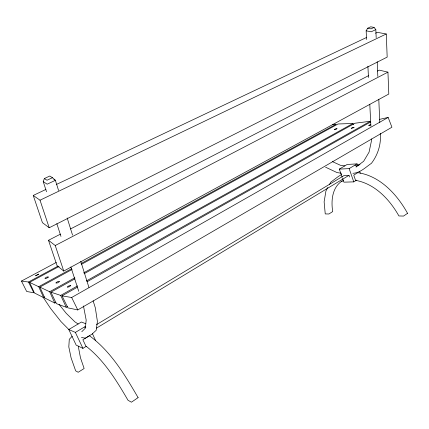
<?xml version="1.0" encoding="UTF-8"?>
<svg xmlns="http://www.w3.org/2000/svg" width="429" height="429" viewBox="0 0 429 429"><rect width="100%" height="100%" fill="white"/><g stroke="black" fill="none" stroke-linecap="round" stroke-linejoin="round"><path stroke-width="0.64" d="M78.759 346.117L78.587 347.967L80.475 357.813L84.143 368.506L78.185 372.27L75.665 370.854L71.069 357.786L68.806 346.873L69.289 339.301L72.228 336.25M46.525 191.779L43.222 181.574L44.385 178.534L49.802 176.013L52.429 177.697L55.389 180.319L58.58 190.519M327.879 187.403L325.954 190.884L324.126 201.823L325.241 213.921L328.893 213.991L332.716 211.577C330.936 200.826 332.121 187.049 342.353 180.872M329.483 184.502L330.764 182.186L338.363 176.464L341.79 174.405M366.575 39.489L366.146 30.813L367.685 28.223L370.736 26.802L374.088 27.424L375.831 29.612L376.174 37.645M81.778 331.74L85.333 328.185L86.181 320.088L83.457 305.92M85.768 323.734L81.43 322.018L68.785 329.52L76.19 345.147L82.915 348.353L86.229 346.316M342.594 178.432L343.902 182.159L353.769 181.88L356.563 180.164M96.493 328.121L348.97 175.359L349.549 177.016M96.504 324.635L344.047 175.558L348.97 175.359M356.96 166.404L355.941 167.015L363.653 161.277L369.058 152.161L371.584 140.256L371.519 138.921M357.979 165.792L358.998 165.176M68.785 329.52L75.386 332.405L85.446 326.383M342.154 177.188L339.318 169.112L349.147 168.608L357.051 163.883L357.48 165.138M339.318 169.112L347.163 164.463L357.051 163.883M77.188 287.312L62.017 295.86L67.943 307.861L77.772 309.936L391.929 127.22L388.148 117.428L379.338 119.423M74.946 278.823L50.928 292.17L56.371 303.646L66.254 307.266L67.417 306.596M62.017 295.86L71.664 297.501L388.148 117.428M72.142 269.433L39.854 287.092L44.847 298.048L54.756 303.035L55.92 302.375M87.108 281.724L370.661 121.975M50.928 292.17L60.671 295.409L77.611 285.88M86.374 280.952L370.307 121.262L370.704 122.458M59.03 266.468L29.547 282.362L34.417 292.964L43.651 297.613L44.82 296.965M39.854 287.092L49.657 291.747L74.834 277.783M83.617 272.908L352.954 123.488L353.308 124.726M84.32 273.616L354.976 123.225L370.307 121.262M29.547 282.362L38.674 286.706L71.595 268.726M81.001 263.588L336.143 124.228L332.293 124.356M81.531 264.291L338.052 123.981L352.954 123.488M60.409 234.154L48.488 240.288L57.03 265.572L63.755 271.069L388.797 94.026L387.939 72.147L379.284 70.147L377.493 71.064M28.47 282.014L33.859 292.766L26.689 291.495L21.45 281.07L28.47 282.014L57.947 266.146M21.45 281.07L56.285 262.441M48.488 240.288L55.239 245.527L387.939 72.147M70.538 228.941L368.554 75.665M45.941 189.425L33.242 195.447L42.444 222.694L49.212 227.751L387.178 57.116L386.266 33.977L377.386 32.347L375.568 33.205M33.242 195.447L40.02 200.198L386.266 33.977M56.22 184.556L366.495 37.505M375.831 29.612L371.214 31.784L366.146 30.813M52.429 177.697L46.992 180.239L44.385 178.534M374.088 27.424L371.037 28.85L367.685 28.223M370.313 124.603L368.688 125.525L370.795 124.887M355.024 165.712L360.022 164.564M352.89 173.327C360.339 172.903 365.61 167.219 371.455 163.299C377.901 154.799 381.349 144.042 380.244 133.371M341.044 181.322L343.64 180.786M344.895 165.905L340.417 165.278L332.341 161.572M84.497 327.155L85.816 327.348M341.441 173.252L337.044 172.581L325.606 167.208M81.456 337.457L85.366 338.186L92.015 334.148L96.198 330.282L97.404 321.364L95.313 307.797L93.114 300.788M53.893 179.36L55.389 180.319L47.163 184.186L43.222 181.574M78.164 324.008L74.898 321.857L66.184 313.267L59.063 304.402M69.117 329.815L60.923 321.519L50.804 308.73L42.98 297.04M71.664 297.501L77.772 309.936M75.386 332.405L82.915 348.353M60.671 295.409L66.254 307.266M92.337 333.51L95.619 340.546M38.674 286.706L43.651 297.613M49.657 291.747L54.756 303.035M349.147 168.608L353.769 181.88M359.647 171.418L360.296 173.305M55.239 245.527L63.755 271.069M40.02 200.198L49.212 227.751M56.843 223.659L60.966 236.411M70.871 267.02L78.711 291.253M67.165 217.927L72.555 235.135M80.738 261.266L88.921 287.403M367.905 66.184L368.468 77.526M369.793 104.22L370.892 126.244M377.198 61.744L377.826 76.469M378.791 99.228L379.788 122.656M38.664 274.152L35.628 275.783L38.664 274.152M336.958 128.7L336.218 129.295L334.207 129.601L335.794 128.727L336.958 128.7M354 127.29L353.26 127.869L351.201 128.335L352.804 127.44L354 127.29M59.304 281.719L57.759 282.808L56.011 283.14L55.92 282.797L57.465 281.708L59.207 281.376L59.304 281.719M48.257 277.145L46.745 278.19L45.066 278.518L44.997 278.196L46.509 277.15L48.182 276.828L48.257 277.145M70.753 285.693L69.155 286.797L67.374 287.242L67.299 286.953L68.892 285.853L70.667 285.403L70.753 285.693M138.111 397.624L131.43 402.198L128.014 400.278C116.511 380.534 104.102 360.146 85.811 345.999L82.867 339.747L89.441 335.757C110.88 351.389 124.946 375.043 138.111 397.624M407.55 213.326L403.539 216.071L398.9 215.943C389.688 199.48 374.796 183.719 355.55 180.336L353.743 175.129L357.786 172.673C380.03 175.858 397.157 194.498 407.55 213.326"/></g></svg>
